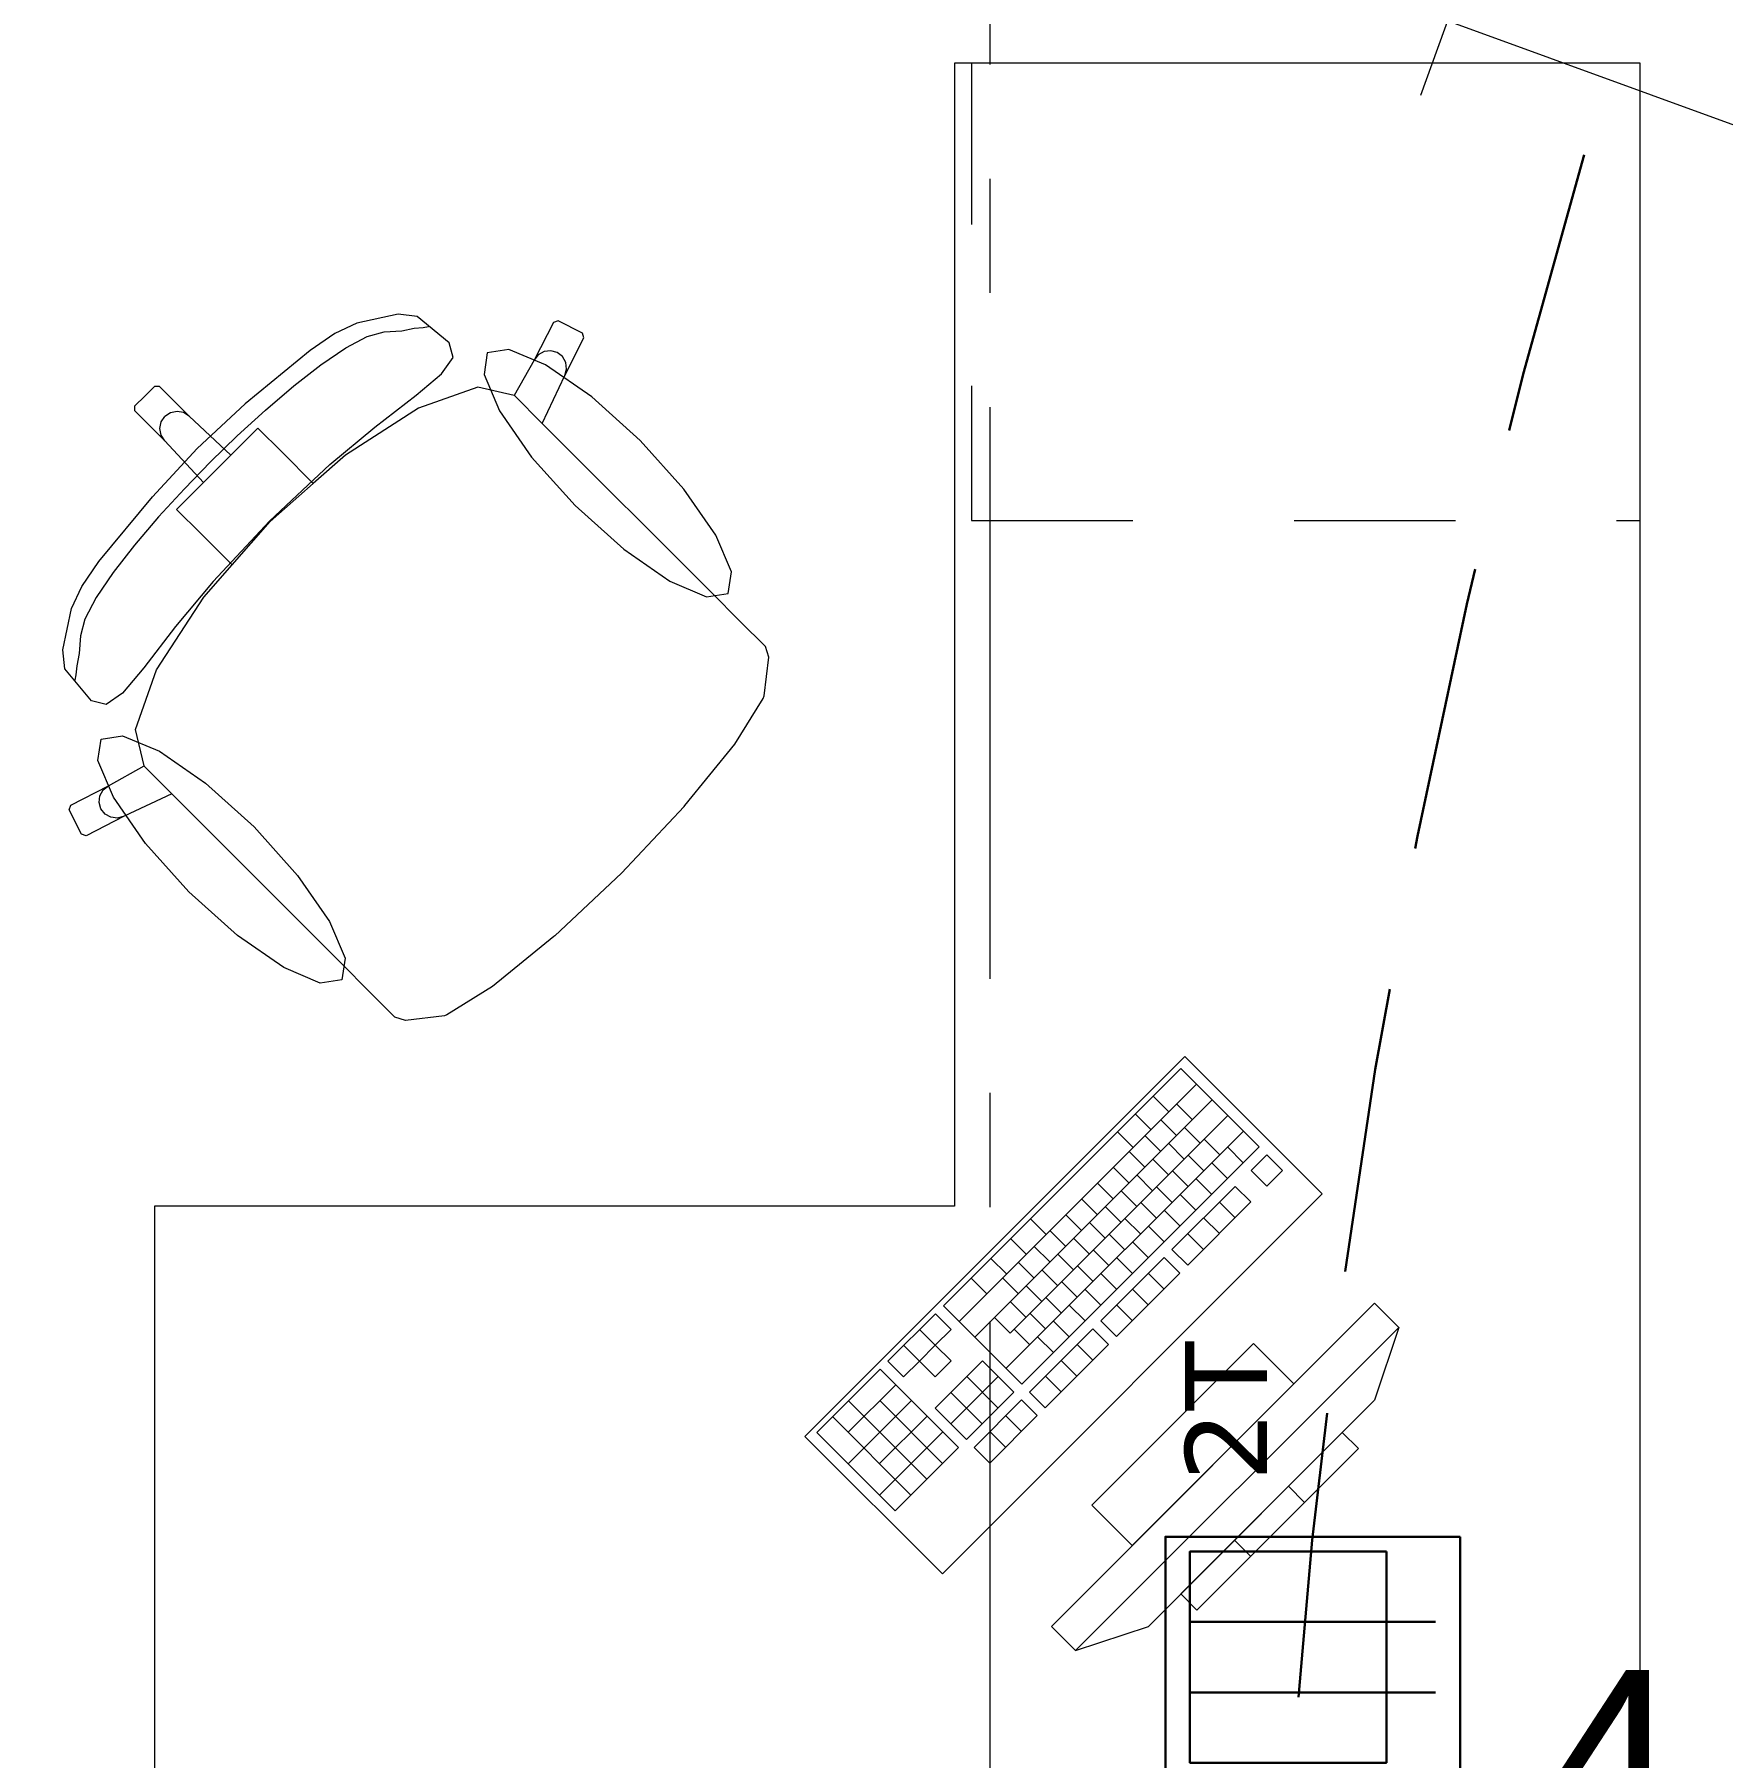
# Model space of a CAD drawing. Header units: inches. Extents: x -19 to 5698, y -728 to 92.
# Drawn here: x 20.234 to 21.711, y 13.83 to 15.337 of the extents above; entities that cross this region are included whole.
import ezdxf

# ---------------------------------------------------------------- set-up
doc = ezdxf.new("R2010")
doc.units = ezdxf.units.IN
doc.header["$MEASUREMENT"] = 0
for name, pattern in [('HIDDEN', [0.375, 0.25, -0.125]), ('Punto & Raya', [0.65, 0.5, -0.075, 0, -0.075]), ('Rayas', [0.282222, 0.141111, -0.141111]), ('RAYITAS', [0.375, 0.25, -0.125])]:
    doc.linetypes.add(name, pattern=pattern)
doc.layers.get('0').update_dxf_attribs({"color": 61})
for name, color, linetype, lineweight in [('00 conduct tomacorr', 120, 'HIDDEN', 30), ('00 IE LUZ EMERGENCIA', 253, 'Continuous', 0), ('T-TECHO-E', 150, 'Continuous', 20), ('TOMACORRIENTE', 22, 'RAYITAS', 9)]:
    doc.layers.add(name, color=color, linetype=linetype, lineweight=lineweight)
for name, color, linetype in [('08 _ STR _ EXT _ 10 Vereda Exterior', 7, 'Continuous'), ('Interior - Mobiliario', 7, 'Continuous'), ('Marcador - Secciones', 7, 'Continuous')]:
    doc.layers.add(name, color=color, linetype=linetype)
doc.styles.add('Annotative', font='arial.ttf')

# ---------------------------------------------------------------- blocks, each defined once
blk = doc.blocks.new('CAJA POP UP 6 MODULOS')
at = {"layer": '00 conduct tomacorr', "linetype": 'Continuous'}
for p, q in [((-0.095, -0.165), (-0.095, -0.0151)), ((-0.052, -0.165), (-0.052, -0.0151)), ((0.052, -0.165), (0.052, -0.0151)), ((0.095, -0.165), (0.095, -0.0151)), ((0, -0.165), (0, -0.18))]:
    blk.add_line(p, q, dxfattribs=at)
for points in [[(-0.147, 0), (0.147, 0), (0.147, -0.18), (-0.147, -0.18)], [(0, 0), (0.147, 0), (0.147, -0.18), (0, -0.18)]]:
    blk.add_lwpolyline(points, close=True, dxfattribs=at)
for points in [[(-0.138, -0.045), (-0.009, -0.045), (-0.009, -0.165), (-0.138, -0.165), (-0.138, -0.045)], [(0.009, -0.045), (0.138, -0.045), (0.138, -0.165), (0.009, -0.165), (0.009, -0.045)]]:
    blk.add_lwpolyline(points, dxfattribs=at)
at = {"color": 1, "insert": (-0.1807, -0.168), "char_height": 0.05, "attachment_point": 1, "rotation": 180}
blk.add_mtext_dynamic_manual_height_columns('{\\fVerdana|b0|i0|c0|p34;2T}', width=0.000481, gutter_width=0.1561, heights=[0], dxfattribs=at)
blk = doc.blocks.new('a')
at = {"layer": 'TOMACORRIENTE', "ltscale": 0.05}
h = blk.add_hatch(color=4, dxfattribs=at)
edge = h.paths.add_edge_path()
edge.add_arc((0, 0.0752), 0.0211, 0, 360)
at = {"layer": 'TOMACORRIENTE', "color": 4}
for p, q in [((-0.1455, 0.0963), (-0.0515, 0.0963)), ((-0.0985, 0.0963), (-0.0985, -0.0966)), ((0, 0.0963), (0, -0.0963)), ((0.0623, -0.0963), (0.0623, 0.0963))]:
    blk.add_line(p, q, dxfattribs=at)
blk.add_circle((0, 0.0752), 0.0211, dxfattribs=at)
blk = doc.blocks.new('CABLE 3FACE')
at = {"layer": 'T-TECHO-E', "rotation": 59.94170052614085}
blk.add_blockref('a', (0, 0), dxfattribs=at)

msp = doc.modelspace()

# ---------------------------------------------------------------- hatches: boundary and pattern name
at = {"layer": '08 _ STR _ EXT _ 10 Vereda Exterior', "linetype": 'Continuous', "lineweight": 13}
h = msp.add_hatch(dxfattribs=at)
h.set_pattern_fill('RETÍCULA_100X100_0002', color=251, style=0, pattern_type=2)
h.set_pattern_definition([(360, (3.7574, 18.3027), (0, 2.53199), []), (90, (3.7574, 18.3027), (-3.6, 0), [])])
h.paths.add_polyline_path([(2.17, 3.6213), (4.2913, 1.5), (9.32, 1.5), (9.32, 6.5), (40.52, 6.5), (40.52, 1.5), (52.92, 1.5), (52.92, 19.0859), (51.57, 19.0859), (51.57, 7.2), (9.07, 7.2), (9.07, 7.85), (6.5201, 7.85, -0.414214), (6.2701, 8.1), (6.2701, 8.85, -0.414213), (6.5201, 9.1), (9.07, 9.1), (9.07, 12), (6.5201, 12, -0.414214), (6.2701, 12.25), (6.2701, 13, -0.414213), (6.5201, 13.25), (9.07, 13.25), (9.07, 16.15), (6.5201, 16.15, -0.414214), (6.2701, 16.4), (6.2701, 17.15, -0.414213), (6.5201, 17.4), (8.77, 17.4), (8.7706, 21.0499), (2.17, 21.0499)])

# ---------------------------------------------------------------- linework, layer by layer
at = {"layer": '00 conduct tomacorr'}
msp.add_arc((28.0753, 13.3308), 6.7584, 147.76533, 175.91647, dxfattribs=at)
at = {"layer": 'Interior - Mobiliario', "color": 175, "linetype": 'Rayas', "lineweight": 13}
for p, q in [((21.054, 15.3121), (21.054, 14.9121)), ((21.054, 14.9121), (21.639, 14.9121))]:
    msp.add_line(p, q, dxfattribs=at)
at = {"layer": 'Interior - Mobiliario', "color": 175, "linetype": 'Continuous', "lineweight": 13}
for p, q in [((20.5521, 15.0925), (20.516, 15.0847)), ((20.5689, 15.0906), (20.5521, 15.0925)), ((20.516, 15.0847), (20.4968, 15.0757)), ((20.5252, 15.0731), (20.54, 15.077)), ((20.54, 15.077), (20.5554, 15.0781)), ((20.5554, 15.0781), (20.5661, 15.0802)), ((20.5661, 15.0802), (20.5742, 15.081)), ((20.5968, 15.0674), (20.5689, 15.0906)), ((20.5742, 15.081), (20.5787, 15.0818)), ((20.6881, 15.0854), (20.6711, 15.0523)), ((20.6922, 15.0868), (20.6881, 15.0854)), ((20.7135, 15.0759), (20.6922, 15.0868)), ((20.4968, 15.0757), (20.4751, 15.0608)), ((20.4846, 15.0483), (20.5064, 15.0631)), ((20.5064, 15.0631), (20.5252, 15.0731)), ((20.6002, 15.0545), (20.5968, 15.0674)), ((20.6979, 15.0388), (20.7148, 15.0719)), ((20.7148, 15.0719), (20.7135, 15.0759)), ((20.4751, 15.0608), (20.4184, 15.014)), ((20.4608, 15.0297), (20.4846, 15.0483)), ((20.5902, 15.0402), (20.6002, 15.0545)), ((20.6711, 15.0523), (20.6538, 15.0213)), ((20.6748, 15.0569), (20.6711, 15.0523)), ((20.6799, 15.0598), (20.6748, 15.0569)), ((20.6858, 15.0605), (20.6799, 15.0598)), ((20.6914, 15.059), (20.6858, 15.0605)), ((20.696, 15.0554), (20.6914, 15.059)), ((20.6988, 15.0503), (20.696, 15.0554)), ((20.6995, 15.0445), (20.6988, 15.0503)), ((20.5679, 15.0216), (20.5902, 15.0402)), ((20.6783, 14.997), (20.6979, 15.0388)), ((20.6979, 15.0388), (20.6995, 15.0445)), ((20.3218, 15.0122), (20.3304, 15.0207)), ((20.3389, 15.0292), (20.3304, 15.0207)), ((20.3432, 15.0293), (20.3389, 15.0292)), ((20.3693, 15.0032), (20.3432, 15.0293)), ((20.436, 15.0085), (20.4608, 15.0297)), ((20.5317, 14.9936), (20.5679, 15.0216)), ((20.6219, 15.0288), (20.5699, 15.0104)), ((20.6538, 15.0213), (20.6219, 15.0288)), ((20.6541, 15.0213), (20.6538, 15.0213)), ((20.6541, 15.0213), (20.6783, 14.997)), ((20.3218, 15.0079), (20.3218, 15.0122)), ((20.3479, 14.9818), (20.3218, 15.0079)), ((20.3447, 14.9982), (20.348, 15.0031)), ((20.3529, 15.0063), (20.348, 15.0031)), ((20.3587, 15.0075), (20.3529, 15.0063)), ((20.3644, 15.0064), (20.3587, 15.0075)), ((20.3693, 15.0032), (20.3644, 15.0064)), ((20.4058, 14.9692), (20.3693, 15.0032)), ((20.4184, 15.014), (20.3762, 14.9749)), ((20.4114, 14.986), (20.436, 15.0085)), ((20.5699, 15.0104), (20.5061, 14.9691)), ((20.3436, 14.9924), (20.3447, 14.9982)), ((20.3447, 14.9867), (20.3436, 14.9924)), ((20.3479, 14.9818), (20.3447, 14.9867)), ((20.4294, 14.9928), (20.4058, 14.9692)), ((20.4506, 14.9717), (20.4294, 14.9928)), ((20.4924, 14.9609), (20.5317, 14.9936)), ((20.8261, 14.8492), (20.6783, 14.997)), ((20.3371, 14.9327), (20.3762, 14.9749)), ((20.3819, 14.9453), (20.3479, 14.9818)), ((20.3879, 14.9632), (20.4114, 14.986)), ((20.4779, 14.9443), (20.4506, 14.9717)), ((20.3879, 14.9632), (20.3651, 14.9397)), ((20.3819, 14.9453), (20.3938, 14.9572)), ((20.4058, 14.9692), (20.3938, 14.9572)), ((20.4396, 14.9114), (20.4924, 14.9609)), ((20.5061, 14.9691), (20.4779, 14.9443)), ((20.3583, 14.9217), (20.3819, 14.9453)), ((20.4779, 14.9443), (20.4401, 14.911)), ((20.2902, 14.876), (20.3371, 14.9327)), ((20.3651, 14.9397), (20.3425, 14.9151)), ((20.3425, 14.9151), (20.3214, 14.8903)), ((20.3794, 14.9005), (20.3583, 14.9217)), ((20.4396, 14.9114), (20.3902, 14.8587)), ((20.4068, 14.8731), (20.3794, 14.9005)), ((20.4068, 14.8731), (20.4401, 14.911)), ((20.3214, 14.8903), (20.3028, 14.8665)), ((20.2753, 14.8543), (20.2902, 14.876)), ((20.3028, 14.8665), (20.288, 14.8447)), ((20.382, 14.845), (20.4068, 14.8731)), ((20.2664, 14.8351), (20.2753, 14.8543)), ((20.3902, 14.8587), (20.3574, 14.8194)), ((20.288, 14.8447), (20.278, 14.8258)), ((20.3406, 14.7812), (20.382, 14.845)), ((20.8516, 14.8237), (20.8261, 14.8492)), ((20.2586, 14.7989), (20.2664, 14.8351)), ((20.278, 14.8258), (20.2741, 14.8111)), ((20.8736, 14.8017), (20.8516, 14.8237)), ((20.2741, 14.8111), (20.2729, 14.7957)), ((20.3574, 14.8194), (20.3295, 14.7832)), ((20.2605, 14.7822), (20.2586, 14.7989)), ((20.2729, 14.7957), (20.2709, 14.7849)), ((20.8725, 14.7585), (20.8765, 14.7924)), ((20.8765, 14.7924), (20.8736, 14.8017)), ((20.2837, 14.7543), (20.2605, 14.7822)), ((20.2701, 14.7769), (20.2693, 14.7724)), ((20.2709, 14.7849), (20.2701, 14.7769)), ((20.3295, 14.7832), (20.3109, 14.7609)), ((20.3223, 14.7292), (20.3406, 14.7812)), ((20.3109, 14.7609), (20.2966, 14.7509)), ((20.2966, 14.7509), (20.2837, 14.7543)), ((20.8467, 14.7163), (20.8716, 14.7564)), ((20.8716, 14.7564), (20.8725, 14.7585)), ((20.3298, 14.6972), (20.3223, 14.7292)), ((20.8031, 14.6627), (20.8467, 14.7163)), ((20.2988, 14.6799), (20.3298, 14.6972)), ((20.3298, 14.697), (20.3298, 14.6972)), ((20.3298, 14.697), (20.354, 14.6728)), ((20.2657, 14.663), (20.2988, 14.6799)), ((20.2905, 14.6653), (20.2912, 14.6712)), ((20.2912, 14.6712), (20.2941, 14.6763)), ((20.2941, 14.6763), (20.2988, 14.6799)), ((20.354, 14.6728), (20.3123, 14.6532)), ((20.5019, 14.5249), (20.354, 14.6728)), ((20.2643, 14.6589), (20.2657, 14.663)), ((20.2751, 14.6375), (20.2643, 14.6589)), ((20.2921, 14.6597), (20.2905, 14.6653)), ((20.2957, 14.6551), (20.2921, 14.6597)), ((20.3008, 14.6523), (20.2957, 14.6551)), ((20.7476, 14.6035), (20.8024, 14.6618)), ((20.8024, 14.6618), (20.8031, 14.6627)), ((20.3123, 14.6532), (20.2792, 14.6362)), ((20.3066, 14.6516), (20.3008, 14.6523)), ((20.3123, 14.6532), (20.3066, 14.6516)), ((20.2792, 14.6362), (20.2751, 14.6375)), ((20.7476, 14.6035), (20.6892, 14.5487)), ((20.6884, 14.548), (20.6347, 14.5044)), ((20.6892, 14.5487), (20.6884, 14.548)), ((20.5274, 14.4994), (20.5019, 14.5249)), ((20.6347, 14.5044), (20.5947, 14.4795)), ((20.5494, 14.4775), (20.5274, 14.4994)), ((20.5587, 14.4746), (20.5494, 14.4775)), ((20.5926, 14.4786), (20.5587, 14.4746)), ((20.5947, 14.4795), (20.5926, 14.4786)), ((21.237, 14.4326), (21.0293, 14.2248)), ((21.3056, 14.364), (21.237, 14.4326)), ((21.2507, 14.4188), (21.043, 14.2111)), ((21.2644, 14.4051), (21.0567, 14.1974)), ((21.2128, 14.4083), (21.2265, 14.3946)), ((21.2334, 14.4015), (21.2471, 14.3878)), ((21.2781, 14.3914), (21.0877, 14.201)), ((21.1972, 14.3928), (21.2109, 14.379)), ((21.2196, 14.3877), (21.2333, 14.374)), ((21.2919, 14.3777), (21.0841, 14.17)), ((21.1816, 14.3772), (21.1953, 14.3635)), ((21.2057, 14.3738), (21.2194, 14.3601)), ((21.2402, 14.3809), (21.2539, 14.3672)), ((21.2574, 14.3707), (21.2711, 14.3569)), ((21.0979, 14.1563), (21.3056, 14.364)), ((21.1919, 14.36), (21.2056, 14.3463)), ((21.2264, 14.3671), (21.2401, 14.3533)), ((21.2435, 14.3568), (21.2572, 14.3431)), ((21.278, 14.3639), (21.2917, 14.3501)), ((21.3124, 14.3571), (21.2986, 14.3433)), ((21.3261, 14.3434), (21.3124, 14.3571)), ((21.178, 14.3461), (21.1917, 14.3324)), ((21.1987, 14.3394), (21.2124, 14.3256)), ((21.2125, 14.3532), (21.2262, 14.3395)), ((21.2297, 14.343), (21.2434, 14.3292)), ((21.2642, 14.35), (21.2779, 14.3363)), ((21.2986, 14.3433), (21.3123, 14.3296)), ((21.3123, 14.3296), (21.3261, 14.3434)), ((21.1642, 14.3323), (21.1779, 14.3186)), ((21.1848, 14.3255), (21.1985, 14.3118)), ((21.2158, 14.3291), (21.2295, 14.3154)), ((21.2847, 14.3294), (21.2293, 14.2741)), ((21.2503, 14.3362), (21.264, 14.3225)), ((21.2985, 14.3157), (21.2847, 14.3294)), ((21.1503, 14.3185), (21.164, 14.3047)), ((21.171, 14.3117), (21.1847, 14.298)), ((21.202, 14.3153), (21.2157, 14.3015)), ((21.2226, 14.3085), (21.2363, 14.2948)), ((21.2365, 14.3223), (21.2502, 14.3086)), ((21.2431, 14.2603), (21.2985, 14.3157)), ((21.2709, 14.3156), (21.2846, 14.3019)), ((21.1055, 14.301), (21.1192, 14.2873)), ((21.1365, 14.3046), (21.1502, 14.2909)), ((21.1571, 14.2978), (21.1708, 14.2841)), ((21.1881, 14.3014), (21.2019, 14.2877)), ((21.2088, 14.2946), (21.2225, 14.2809)), ((21.257, 14.3017), (21.2708, 14.288)), ((21.0881, 14.2837), (21.1019, 14.27)), ((21.1226, 14.2908), (21.1363, 14.277)), ((21.1433, 14.284), (21.157, 14.2703)), ((21.1743, 14.2876), (21.188, 14.2739)), ((21.1949, 14.2808), (21.2086, 14.2671)), ((21.2432, 14.2879), (21.2569, 14.2742)), ((21.0708, 14.2664), (21.0846, 14.2527)), ((21.0949, 14.2631), (21.1086, 14.2494)), ((21.1088, 14.2769), (21.1225, 14.2632)), ((21.1294, 14.2701), (21.1431, 14.2564)), ((21.1604, 14.2737), (21.1742, 14.26)), ((21.2224, 14.2671), (21.167, 14.2117)), ((21.1811, 14.2669), (21.1948, 14.2532)), ((21.2361, 14.2534), (21.2224, 14.2671)), ((21.2293, 14.2741), (21.2431, 14.2603)), ((21.0535, 14.2491), (21.0672, 14.2354)), ((21.0811, 14.2492), (21.0948, 14.2355)), ((21.1156, 14.2563), (21.1293, 14.2426)), ((21.1466, 14.2599), (21.1603, 14.2462)), ((21.1672, 14.2531), (21.1809, 14.2394)), ((21.1807, 14.198), (21.2361, 14.2534)), ((21.2086, 14.2533), (21.2223, 14.2396)), ((21.1017, 14.2424), (21.1154, 14.2287)), ((21.1327, 14.246), (21.1465, 14.2323)), ((21.1534, 14.2392), (21.1671, 14.2255)), ((21.1947, 14.2394), (21.2084, 14.2257)), ((21.0224, 14.2179), (20.9808, 14.1764)), ((21.0361, 14.2042), (21.0224, 14.2179)), ((21.0293, 14.2248), (21.0979, 14.1563)), ((21.0879, 14.2286), (21.1016, 14.2149)), ((21.1051, 14.2183), (21.1188, 14.2046)), ((21.1189, 14.2322), (21.1326, 14.2185)), ((21.4067, 14.2272), (21.1238, 13.9444)), ((21.1395, 14.2254), (21.1533, 14.2117)), ((21.1809, 14.2256), (21.1946, 14.2119)), ((21.4279, 14.206), (21.4067, 14.2272)), ((21.0085, 14.2041), (21.0222, 14.1904)), ((21.0222, 14.1904), (21.0361, 14.2042)), ((21.074, 14.2147), (21.0877, 14.201)), ((21.0912, 14.2045), (21.1049, 14.1908)), ((21.1601, 14.2048), (21.1047, 14.1494)), ((21.1257, 14.2115), (21.1394, 14.1978)), ((21.145, 13.9232), (21.4279, 14.206)), ((21.1738, 14.1911), (21.1601, 14.2048)), ((21.167, 14.2117), (21.1807, 14.198)), ((21.4279, 14.206), (21.4067, 14.1424)), ((20.9947, 14.1902), (21.0084, 14.1765)), ((21.0222, 14.1904), (21.0084, 14.1765)), ((21.036, 14.1767), (21.0222, 14.1904)), ((21.1118, 14.1977), (21.1256, 14.184)), ((21.1184, 14.1357), (21.1738, 14.1911)), ((21.1463, 14.191), (21.16, 14.1773)), ((21.3006, 14.1919), (21.1592, 14.0505)), ((21.336, 14.1565), (21.3006, 14.1919)), ((20.9808, 14.1764), (20.9945, 14.1627)), ((20.9945, 14.1627), (21.0084, 14.1765)), ((21.0084, 14.1765), (21.0221, 14.1628)), ((21.0635, 14.1768), (21.022, 14.1352)), ((21.0221, 14.1628), (21.036, 14.1767)), ((21.0909, 14.1494), (21.0635, 14.1768)), ((21.1324, 14.1771), (21.1461, 14.1634)), ((20.9739, 14.1695), (20.9185, 14.1141)), ((21.0425, 14.1009), (20.9739, 14.1695)), ((21.0772, 14.1631), (21.0357, 14.1215)), ((21.0497, 14.1629), (21.0771, 14.1355)), ((21.1186, 14.1633), (21.1323, 14.1496)), ((20.9876, 14.1557), (20.9461, 14.1142)), ((21.0358, 14.1491), (21.0632, 14.1217)), ((21.0494, 14.1078), (21.0909, 14.1494)), ((21.0978, 14.1425), (21.0563, 14.101)), ((21.1115, 14.1288), (21.0978, 14.1425)), ((21.1047, 14.1494), (21.1184, 14.1357)), ((21.1945, 14.0151), (21.336, 14.1565)), ((21.4067, 14.1424), (21.2087, 13.9444)), ((20.9324, 14.1279), (21.0009, 14.0593)), ((21.0013, 14.142), (20.9459, 14.0866)), ((20.9462, 14.1418), (21.0148, 14.0732)), ((21.015, 14.1283), (20.9735, 14.0868)), ((20.9738, 14.1419), (21.0286, 14.087)), ((21.022, 14.1352), (21.0494, 14.1078)), ((21.07, 14.0872), (21.1115, 14.1288)), ((21.0839, 14.1287), (21.0977, 14.1149)), ((20.9185, 14.1141), (20.9871, 14.0455)), ((21.0288, 14.1146), (20.9734, 14.0592)), ((21.0701, 14.1148), (21.0838, 14.1011)), ((21.3784, 14.1141), (21.237, 13.9727)), ((21.3925, 14.1), (21.3784, 14.1141)), ((20.9871, 14.0455), (21.0425, 14.1009)), ((21.0563, 14.101), (21.07, 14.0872)), ((21.2511, 13.9585), (21.3925, 14.1)), ((21.3312, 14.067), (21.3454, 14.0528)), ((21.1592, 14.0505), (21.1945, 14.0151)), ((21.2841, 14.0198), (21.2982, 14.0057)), ((21.237, 13.9727), (21.2511, 13.9585)), ((21.1238, 13.9444), (21.145, 13.9232)), ((21.145, 13.9232), (21.2087, 13.9444))]:
    msp.add_line(p, q, dxfattribs=at)
at = {"layer": 'Interior - Mobiliario', "color": 175, "linetype": 'Continuous', "lineweight": 13, "flags": 128}
for points in [[(21.639, 13.8121), (21.639, 15.3121), (21.039, 15.3121), (21.039, 14.3121), (20.339, 14.3121), (20.339, 13.8121)], [(20.7641, 14.9819), (20.7216, 15.0201), (20.6812, 15.0481), (20.6491, 15.0617), (20.6302, 15.0588), (20.6274, 15.0399), (20.641, 15.0079), (20.669, 14.9675), (20.7071, 14.925), (20.7496, 14.8869), (20.79, 14.8589), (20.8221, 14.8452), (20.841, 14.8481), (20.8438, 14.867), (20.8302, 14.8991), (20.8022, 14.9395)], [(20.3691, 14.587), (20.331, 14.6295), (20.303, 14.6699), (20.2894, 14.7019), (20.2922, 14.7208), (20.3111, 14.7237), (20.3432, 14.7101), (20.3836, 14.6821), (20.4261, 14.6439), (20.4642, 14.6015), (20.4922, 14.5611), (20.5058, 14.529), (20.503, 14.5101), (20.484, 14.5072), (20.452, 14.5208), (20.4116, 14.5489)], [(21.3607, 14.3227), (21.2405, 14.4429), (20.9082, 14.1106), (21.0284, 13.9904)]]:
    msp.add_lwpolyline(points, close=True, dxfattribs=at)
at = {"layer": 'Marcador - Secciones', "color": 251, "linetype": 'Punto & Raya', "lineweight": 13, "true_color": 0x636466}
msp.add_line((21.07, 46.2111), (21.07, 0.8878), dxfattribs=at)

# ---------------------------------------------------------------- block references
at = {"layer": '00 conduct tomacorr'}
for name, p, xscale, yscale, zscale, rotation in [('CABLE 3FACE', (21.6535, 15.4371), 1.47256122672843, 1.47256122672843, 1.47256122672843, 10.09346231468934), ('CAJA POP UP 6 MODULOS', (21.4815, 13.8121), 1.432830642179531, 1.432830642179531, 1.432830642179531, 269.9999999999999)]:
    msp.add_blockref(name, p, dxfattribs=dict(at, xscale=xscale, yscale=yscale, zscale=zscale, rotation=rotation))

# ---------------------------------------------------------------- texts
at = {"layer": '00 IE LUZ EMERGENCIA', "style": 'Annotative'}
msp.add_attdef('4', (21.553, 13.7501), '', height=0.1562, dxfattribs=at)

doc.saveas('drawing.dxf')
